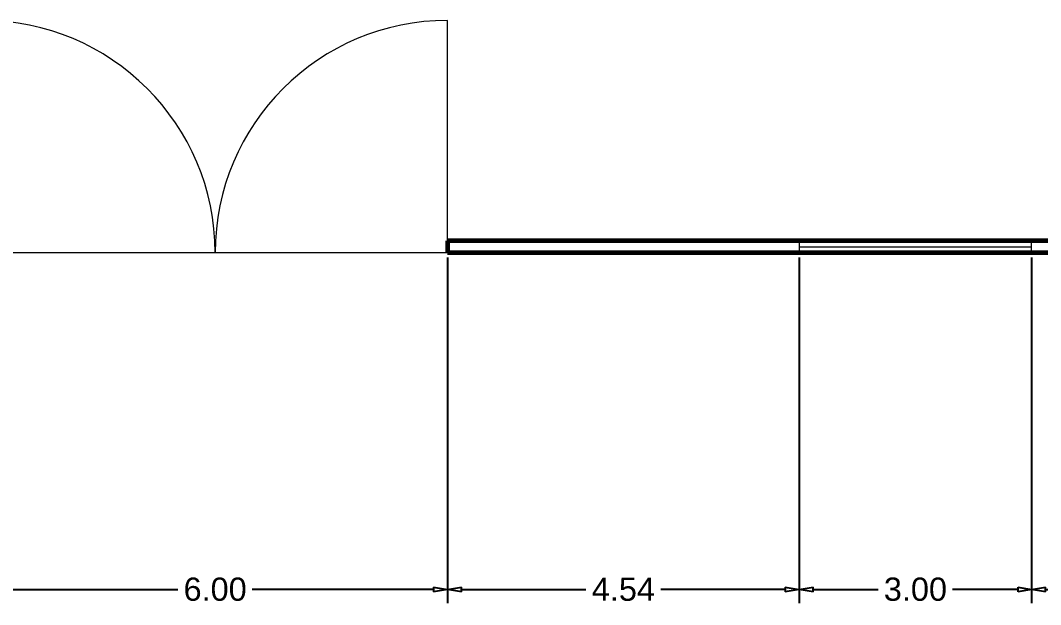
# Model space of a CAD drawing. Header units: metres. Extents: x -1 to 720, y -8 to 179.
# Drawn here: x 190.97 to 204.14, y 29.77 to 37.31 of the extents above; entities that cross this region are included whole.
import ezdxf

# ---------------------------------------------------------------- set-up
doc = ezdxf.new("R2010")
doc.units = ezdxf.units.M
doc.header["$PDMODE"] = 34
doc.layers.add('0-Dimension', color=9, linetype='Continuous')
for name, color, linetype, lineweight in [('A-DOOR', 251, 'Continuous', 18), ('A-GLAZ', 2, 'Continuous', 18), ('A-WALL', 7, 'Continuous', 60)]:
    doc.layers.add(name, color=color, linetype=linetype, lineweight=lineweight)
doc.styles.get("Standard").update_dxf_attribs({"font": 'arial.ttf'})
doc.dimstyles.new('DAPC Standard', dxfattribs={"dimtxt": 0.3, "dimasz": 0.18, "dimexe": 0.18, "dimexo": 0.0625, "dimgap": 0.09, "dimtad": 0, "dimtih": 1, "dimtoh": 1, "dimzin": 0, "dimdsep": 46, "dimtxsty": 'Standard', "dimblk": 'CLOSEDBLANK', "dimcen": 0.09, "dimazin": 0, "dimtfac": 1, "dimtofl": 0, "dimtmove": 0, "dimatfit": 3, "dimfxl": 1, "dimtolj": 1, "dimtzin": 0, "dimarcsym": 0})

# ---------------------------------------------------------------- blocks, each defined once
blk = doc.blocks.new('_ClosedBlank')
at = {"color": 0, "linetype": 'ByBlock', "lineweight": -2}
for p, q in [((-1, 0.167), (0, 0)), ((-1, 0.167), (-1, -0.167)), ((0, 0), (-1, -0.167))]:
    blk.add_line(p, q, dxfattribs=at)
blk = doc.blocks.new('*D131')
at = {"layer": '0-Dimension', "color": 0, "lineweight": -2, "transparency": 16777216}
for p, q in [((190.485, 34.251), (190.485, 29.786)), ((196.485, 34.251), (196.485, 29.786)), ((190.665, 29.966), (193.005, 29.966)), ((196.305, 29.966), (193.965, 29.966))]:
    blk.add_line(p, q, dxfattribs=at)
at = {"layer": 'Defpoints', "color": 0, "transparency": 16777216}
for p in [(190.485, 34.314), (196.485, 34.314), (196.485, 29.966)]:
    blk.add_point(p, dxfattribs=at)
at = {"layer": '0-Dimension', "color": 0, "lineweight": -2, "transparency": 16777216, "xscale": 0.18, "yscale": 0.18, "zscale": 0.18, "rotation": 180}
blk.add_blockref('_ClosedBlank', (190.485, 29.966), dxfattribs=at)
at = {"layer": '0-Dimension', "color": 0, "lineweight": -2, "transparency": 16777216, "xscale": 0.18, "yscale": 0.18, "zscale": 0.18}
blk.add_blockref('_ClosedBlank', (196.485, 29.966), dxfattribs=at)
at = {"layer": '0-Dimension', "color": 0, "transparency": 16777216, "insert": (193.485, 29.966), "char_height": 0.3, "attachment_point": 5}
blk.add_mtext('\\A1;6.00', dxfattribs=at)
blk = doc.blocks.new('*D132')
at = {"layer": '0-Dimension', "color": 0, "lineweight": -2, "transparency": 16777216}
for p, q in [((196.485, 34.251), (196.485, 29.786)), ((201.023, 34.251), (201.023, 29.786)), ((196.665, 29.966), (198.269, 29.966)), ((200.843, 29.966), (199.239, 29.966))]:
    blk.add_line(p, q, dxfattribs=at)
at = {"layer": 'Defpoints', "color": 0, "transparency": 16777216}
for p in [(196.485, 34.314), (201.023, 34.314), (201.023, 29.966)]:
    blk.add_point(p, dxfattribs=at)
at = {"layer": '0-Dimension', "color": 0, "lineweight": -2, "transparency": 16777216, "xscale": 0.18, "yscale": 0.18, "zscale": 0.18, "rotation": 180}
blk.add_blockref('_ClosedBlank', (196.485, 29.966), dxfattribs=at)
at = {"layer": '0-Dimension', "color": 0, "lineweight": -2, "transparency": 16777216, "xscale": 0.18, "yscale": 0.18, "zscale": 0.18}
blk.add_blockref('_ClosedBlank', (201.023, 29.966), dxfattribs=at)
at = {"layer": '0-Dimension', "color": 0, "transparency": 16777216, "insert": (198.754, 29.966), "char_height": 0.3, "attachment_point": 5}
blk.add_mtext('\\A1;4.54', dxfattribs=at)
blk = doc.blocks.new('*D133')
at = {"layer": '0-Dimension', "color": 0, "lineweight": -2, "transparency": 16777216}
for p, q in [((201.023, 34.251), (201.023, 29.786)), ((204.023, 34.251), (204.023, 29.786)), ((201.203, 29.966), (202.044, 29.966)), ((203.843, 29.966), (203.002, 29.966))]:
    blk.add_line(p, q, dxfattribs=at)
at = {"layer": 'Defpoints', "color": 0, "transparency": 16777216}
for p in [(201.023, 34.314), (204.023, 34.314), (204.023, 29.966)]:
    blk.add_point(p, dxfattribs=at)
at = {"layer": '0-Dimension', "color": 0, "lineweight": -2, "transparency": 16777216, "xscale": 0.18, "yscale": 0.18, "zscale": 0.18, "rotation": 180}
blk.add_blockref('_ClosedBlank', (201.023, 29.966), dxfattribs=at)
at = {"layer": '0-Dimension', "color": 0, "lineweight": -2, "transparency": 16777216, "xscale": 0.18, "yscale": 0.18, "zscale": 0.18}
blk.add_blockref('_ClosedBlank', (204.023, 29.966), dxfattribs=at)
at = {"layer": '0-Dimension', "color": 0, "transparency": 16777216, "insert": (202.523, 29.966), "char_height": 0.3, "attachment_point": 5}
blk.add_mtext('\\A1;3.00', dxfattribs=at)
blk = doc.blocks.new('*D134')
at = {"layer": '0-Dimension', "color": 0, "lineweight": -2, "transparency": 16777216}
for p, q in [((204.023, 34.251), (204.023, 29.786)), ((207.045, 34.251), (207.045, 29.786)), ((204.203, 29.966), (205.056, 29.966)), ((206.865, 29.966), (206.012, 29.966))]:
    blk.add_line(p, q, dxfattribs=at)
at = {"layer": 'Defpoints', "color": 0, "transparency": 16777216}
for p in [(204.023, 34.314), (207.045, 34.314), (207.045, 29.966)]:
    blk.add_point(p, dxfattribs=at)
at = {"layer": '0-Dimension', "color": 0, "lineweight": -2, "transparency": 16777216, "xscale": 0.18, "yscale": 0.18, "zscale": 0.18, "rotation": 180}
blk.add_blockref('_ClosedBlank', (204.023, 29.966), dxfattribs=at)
at = {"layer": '0-Dimension', "color": 0, "lineweight": -2, "transparency": 16777216, "xscale": 0.18, "yscale": 0.18, "zscale": 0.18}
blk.add_blockref('_ClosedBlank', (207.045, 29.966), dxfattribs=at)
at = {"layer": '0-Dimension', "color": 0, "transparency": 16777216, "insert": (205.534, 29.966), "char_height": 0.3, "attachment_point": 5}
blk.add_mtext('\\A1;3.02', dxfattribs=at)

msp = doc.modelspace()

# ---------------------------------------------------------------- linework, layer by layer
at = {"layer": 'A-DOOR'}
for p, q in [((196.485, 34.314), (196.485, 37.314)), ((190.485, 34.314), (196.485, 34.314)), ((196.485, 34.314), (199.925, 34.314))]:
    msp.add_line(p, q, dxfattribs=at)
for centre, start, end in [((190.485, 34.314), 0, 90), ((196.485, 34.314), 90, 180)]:
    msp.add_arc(centre, 3, start, end, dxfattribs=at)
at = {"layer": 'A-GLAZ'}
for p, q in [((204.023, 34.466), (201.023, 34.466)), ((201.023, 34.466), (201.023, 34.314)), ((201.023, 34.39), (204.023, 34.39)), ((204.023, 34.314), (204.023, 34.466)), ((201.023, 34.314), (204.023, 34.314)), ((201.385, 34.314), (203.385, 34.314))]:
    msp.add_line(p, q, dxfattribs=at)
at = {"layer": 'A-WALL'}
for p, q in [((207.045, 34.466), (196.485, 34.466)), ((207.045, 34.466), (196.485, 34.466)), ((196.485, 34.466), (196.485, 34.466)), ((196.485, 34.466), (196.485, 34.314)), ((196.485, 34.314), (210.815, 34.314))]:
    msp.add_line(p, q, dxfattribs=at)

# ---------------------------------------------------------------- dimensions: what is measured, and where the dimension line sits
at = {"layer": '0-Dimension'}
for base, p1, p2, picture, middle in [((196.485, 29.966), (190.485, 34.314), (196.485, 34.314), '*D131', (193.485, 29.966)), ((201.023, 29.966), (196.485, 34.314), (201.023, 34.314), '*D132', (198.754, 29.966)), ((204.023, 29.966), (201.023, 34.314), (204.023, 34.314), '*D133', (202.523, 29.966)), ((207.045, 29.966), (204.023, 34.314), (207.045, 34.314), '*D134', (205.534, 29.966))]:
    dim = msp.add_linear_dim(base=base, p1=p1, p2=p2, dimstyle='DAPC Standard', override={"dimtmove": 1}, dxfattribs=at)
    dim.commit()
    dim.dimension.update_dxf_attribs({"geometry": picture, "text_midpoint": middle})

doc.saveas('drawing.dxf')
